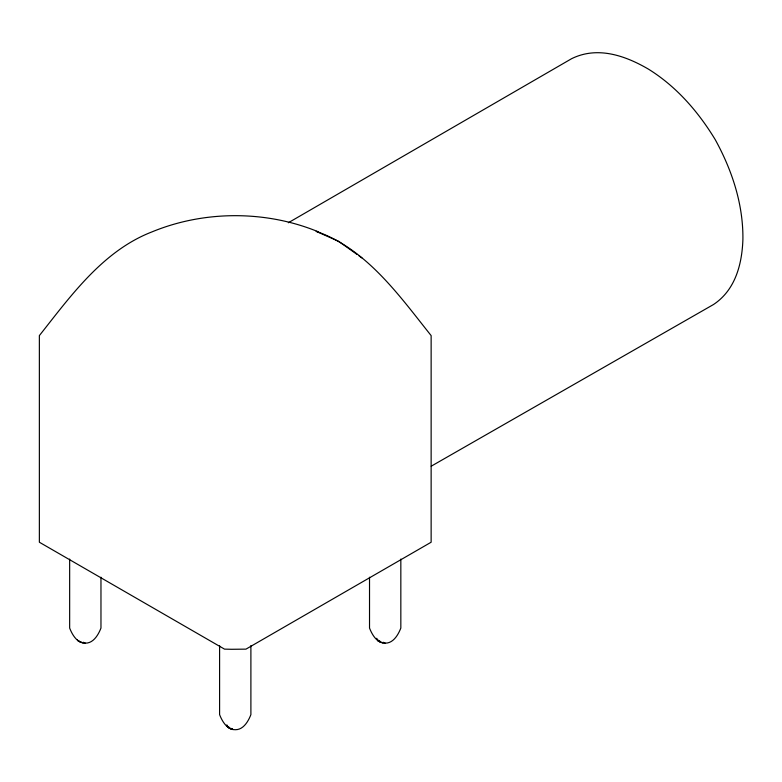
<?xml version="1.0" encoding="UTF-8"?>
<svg xmlns="http://www.w3.org/2000/svg" width="782" height="782" viewBox="0 0 782 782"><rect width="100%" height="100%" fill="white"/><g stroke="black" fill="none" stroke-linecap="round" stroke-linejoin="round"><path stroke-width="1.17" d="M288.323 222.753L571.593 58.699C597.399 45.923 625.16 55.542 648.454 69.139C676.44 86.499 698.258 111.679 715.237 139.636C732.069 170.241 743.359 204.327 742.9 239.546C742.01 264.336 735.334 290.044 713.507 304.511L431.214 466.199M69.657 559.052L69.657 628.063C72.198 634.642 77.154 643.342 85.306 643.146C93.469 643.342 98.424 634.642 100.966 628.063L100.966 577.214M369.524 577.214L369.524 628.063C372.076 634.642 377.022 643.342 385.184 643.146C393.336 643.342 398.292 634.642 400.834 628.063L400.834 559.052M219.595 645.609L219.595 714.631C222.137 721.209 227.093 729.909 235.245 729.714C243.407 729.909 248.353 721.209 250.895 714.631L250.895 645.609M316.26 231.345C366.631 248.989 399.211 295.606 431.136 335.595L431.136 542.229L245.968 649.138L231.668 649.285L224.532 649.138L39.364 542.229L39.364 335.595C70.751 295.919 102.931 250.885 151.884 231.931C204.249 210.26 266.242 210.26 318.606 231.931M316.299 231.433L338.547 241.247L357.042 254.443M383.151 642.247L385.184 643.146M376.758 638.288L377.882 640.722L383.004 642.98M83.273 642.247L85.306 643.146M77.174 639.549L78.014 640.722L83.127 642.98M226.819 724.846L227.953 727.28L233.065 729.547L231.081 728.404M377.041 639.549L380.023 641.26M377.882 640.722L380.971 642.501M227.112 726.107L229.097 727.25M78.014 640.722L81.103 642.501M227.953 727.28L231.032 729.059M358.987 255.831L361.91 257.913"/></g></svg>
